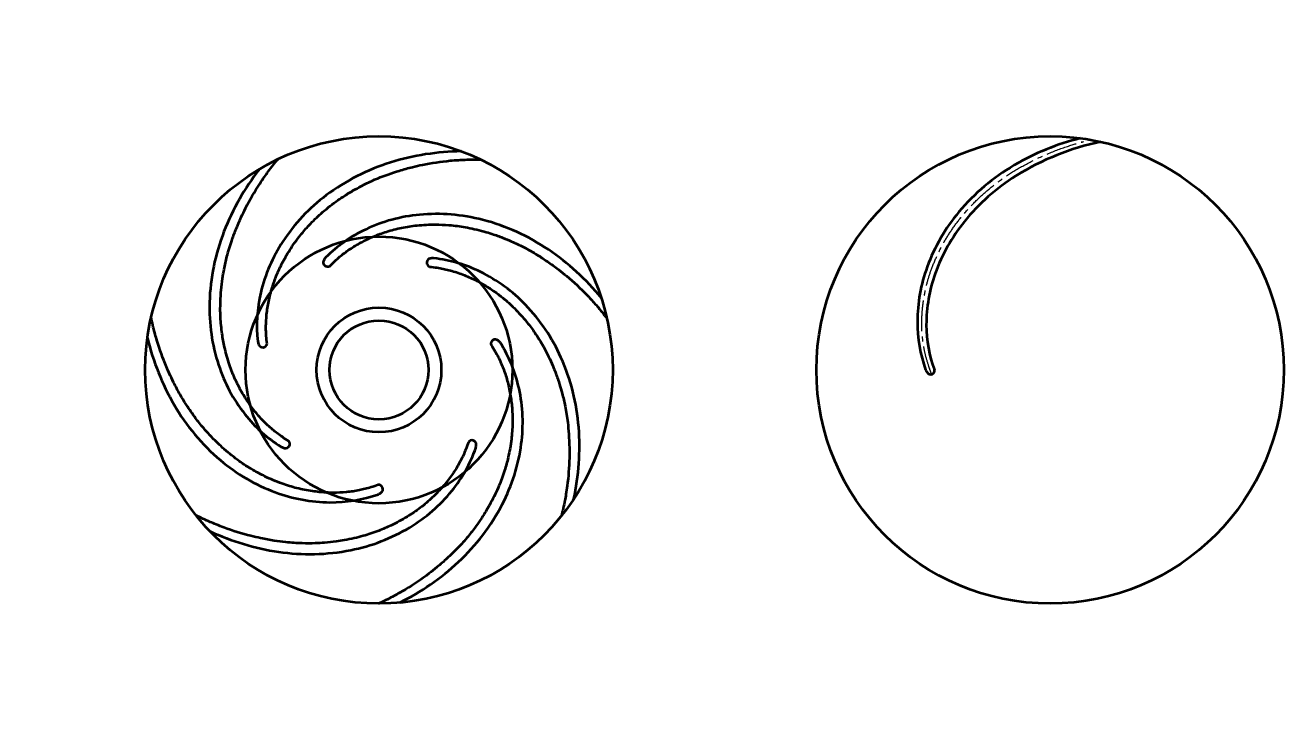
# Model space of a CAD drawing. Header units: millimetres. Extents: x 36 to 1490, y 71 to 799.
# Drawn here: x 712 to 1490, y 373 to 799 of the extents above; entities that cross this region are included whole.
import ezdxf

# ---------------------------------------------------------------- set-up
doc = ezdxf.new("R2010")
doc.units = ezdxf.units.MM
doc.linetypes.add('осевая2', pattern=[28.575, 19.05, -3.175, 3.175, -3.175])
doc.layers.get('0').update_dxf_attribs({"lineweight": 53})
doc.layers.add('Оси', color=7, linetype='осевая2', lineweight=25)

# ---------------------------------------------------------------- blocks, each defined once
blk = doc.blocks.new('*U102')
blk.add_lwpolyline([(71.65, -43.89, 0.071918), (54.92, -2.84, 0.085818), (26.06, 31.24, 0.086716), (-7.87, 50.83, 0.086952), (-41.76, 56.9, 0.086922), (-71.63, 51.78)], format="xyb")
blk.add_spline([(-71.65, 45.9), (-67.24, 47.42), (-63.46, 48.5), (-60, 49.3), (-52.01, 50.54), (-43.8, 50.95), (-39.26, 50.85), (-30.91, 50.08), (-21.32, 48.26), (-12.03, 45.48), (-1.46, 41.07), (5.86, 37.22), (10.28, 34.53), (14.39, 31.76), (18.97, 28.33), (23.78, 24.34), (27.53, 20.93), (32.64, 15.81), (36.5, 11.54), (41.58, 5.3), (44.51, 1.29), (47.42, -3.02), (51.19, -9.21), (55.27, -16.7), (58.01, -22.34), (64.42, -38.46), (66.01, -43.48), (67.1, -47.29), (68.32, -52.01), (69.41, -56.9)], degree=3)
blk = doc.blocks.new('*U103')
at = {"color": 0, "linetype": 'ByBlock', "lineweight": -2, "transparency": 16777216}
for p, rotation in [((955.5, 657.67), 51.42857142857143), ((890.04, 650.22), 102.8571428571429), ((855.06, 594.39), 154.2857142857142), ((994.83, 545.66), 308.5714285714285), ((876.88, 532.24), 205.7142857142857), ((939.09, 510.55), 257.1428571428571)]:
    blk.add_blockref('*U102', p, dxfattribs=dict(at, rotation=rotation))
blk.add_blockref('*U102', (1002.14, 611.14), dxfattribs=at)
blk = doc.blocks.new('*U144')
for centre, radius, start, end in [((1.22, -0.28), 2.66, 127.03851, 274.22361), ((7.45, -9.02), 13.39, 116.68579, 125.80472)]:
    blk.add_arc(centre, radius, start, end)
blk = doc.blocks.new('*U145')
at = {"color": 0, "linetype": 'ByBlock', "lineweight": -2, "transparency": 16777216}
blk.add_blockref('*U144', (929.07, 659.97), dxfattribs=at)
for p, rotation in [((871.76, 630.99), 51.42857142857147), ((987.46, 633.24), 308.5714285714287), ((858.69, 568.11), 102.8571428571429), ((1002.96, 570.92), 257.1428571428571), ((899.7, 518.69), 154.2857142857143), ((963.91, 519.94), 205.7142857142857)]:
    blk.add_blockref('*U144', p, dxfattribs=dict(at, rotation=rotation))

msp = doc.modelspace()

# ---------------------------------------------------------------- linework, layer by layer
for centre, radius in [((930.5064, 585.9806), 144.5), ((1345.4351, 585.9692), 144.5), ((930.5064, 585.9806), 82.5), ((930.5064, 585.9806), 38.5555), ((930.5064, 585.9806), 30.6)]:
    msp.add_circle(centre, radius)
for centre, radius, start, end in [((1401.5135, 578.9254), 154.8927, 103.9506001, 120.4047282), ((1409.4005, 570.0761), 160.315, 101.7477307, 122.0689163), ((1389.5358, 599.5209), 131.0677, 120.445411, 140.0653046), ((1393.2669, 595.9223), 129.8467, 122.0913911, 140.9372264), ((1376.3059, 610.6397), 113.786, 140.0819831, 159.9061956), ((1377.4362, 608.844), 109.412, 140.9671244, 160.3748768), ((1363.1323, 615.4706), 99.7546, 159.9125245, 179.7904886), ((1363.178, 613.9453), 94.2687, 160.3847084, 180.0747819), ((1351.1892, 615.5191), 87.8114, 179.7936071, 199.6647347), ((1346.6554, 613.5437), 77.7465, 179.7947024, 200.7733667), ((1280.119, 592.6195), 13.3883, 209.7836997, 218.9026332), ((1271.6456, 585.5415), 2.3567, 214.352442, 10.4557632)]:
    msp.add_arc(centre, radius, start, end)
at = {"layer": 'Оси'}
msp.add_rational_spline([(1272.3, 583.2775), (1272.253, 583.388), (1271.7456, 584.5993), (1271.2812, 585.8283), (1270.8601, 586.9425), (1267.564, 596.2386), (1265.9662, 605.9715), (1266.1172, 615.8335), (1266.2442, 627.0708), (1268.3011, 638.119), (1272.2268, 648.6491), (1276.6918, 660.6588), (1283.1379, 671.7322), (1291.3764, 681.5453), (1300.7991, 692.7866), (1311.9668, 702.2963), (1324.5659, 709.8073), (1337.1107, 717.2845), (1350.5596, 722.9775), (1364.6602, 726.7793), (1365.8153, 727.1088), (1367.1814, 727.4985), (1370.0323, 728.1733), (1370.4901, 728.2805)], [1, 1, 1, 1, 1, 0.989463036007, 0.989463036007, 1, 0.990074817032, 0.990074817032, 1, 0.990251432357, 0.990251432357, 1, 0.990636645326, 0.990636645326, 1, 0.993746979013, 0.993746979013, 1, 1, 1, 1, 1], degree=3, knots=[0, 0, 0, 0, 0.36814893, 3.94049919, 3.94049919, 3.94049919, 4.29655826, 4.29655826, 4.29655826, 4.64209972, 4.64209972, 4.64209972, 4.98454538, 4.98454538, 4.98454538, 5.32014077, 5.32014077, 5.32014077, 5.59428279, 5.59428279, 5.59428279, 10.27557194, 11.13062189, 11.13062189, 11.13062189, 11.13062189], dxfattribs=at)

# ---------------------------------------------------------------- block references
at = {"rotation": 25.37204808627937}
for name in ['*U103', '*U145']:
    msp.add_blockref(name, (340.8419, -342.1957), dxfattribs=at)

doc.saveas('drawing.dxf')
